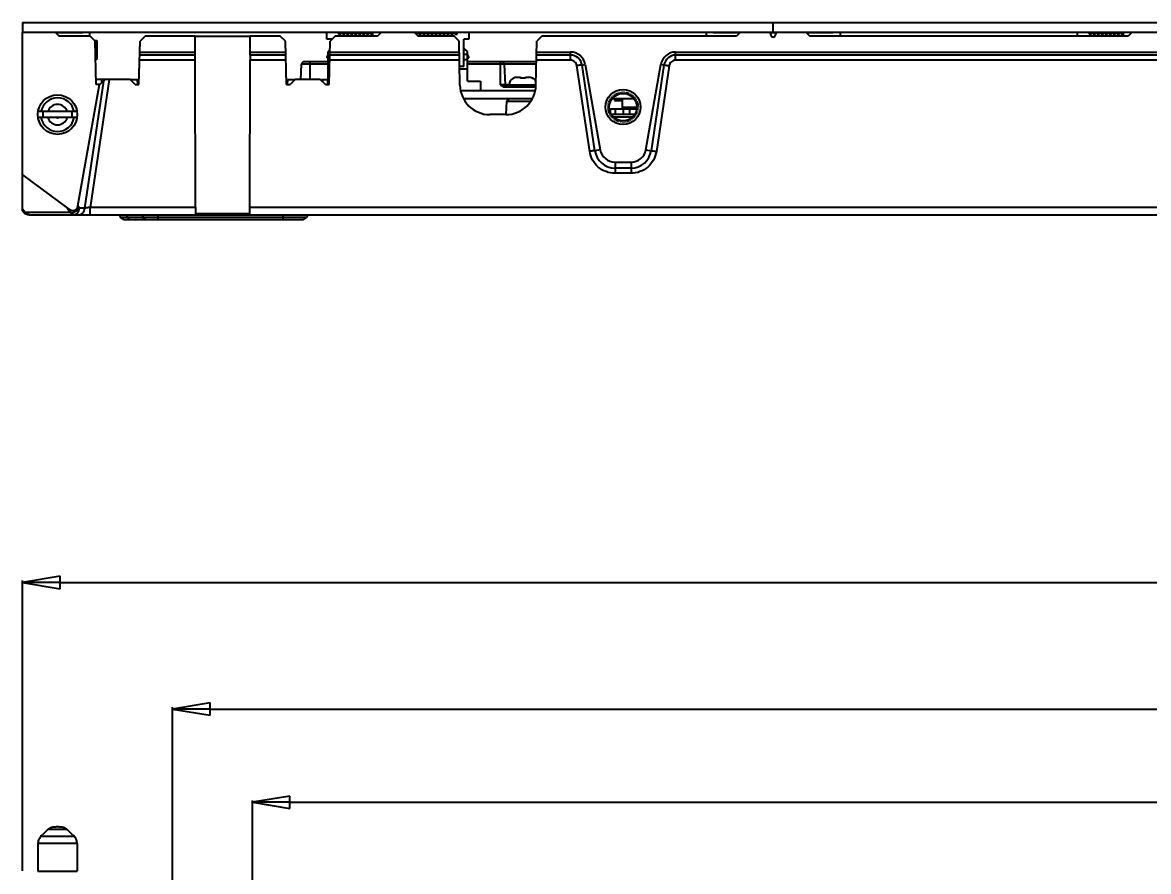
# Model space of a CAD drawing. Header units: millimetres. Extents: x 562 to 17351, y 2396 to 6995.
# Drawn here: x 1556 to 1781, y 3830.4 to 4000 of the extents above; entities that cross this region are included whole.
import ezdxf

# ---------------------------------------------------------------- set-up
doc = ezdxf.new("R2010")
doc.units = ezdxf.units.MM
doc.linetypes.add('HIDDEN', pattern=[0.2, 0.1, -0.1])
for name, color, linetype in [('02___PRT_ALL_AXES', 7, 'Continuous'), ('BOARD_OUTLINE_00', 7, 'Continuous'), ('DEFAULT_2', 8, 'HIDDEN'), ('DIM', 4, 'Continuous')]:
    doc.layers.add(name, color=color, linetype=linetype)
doc.styles.get("Standard").update_dxf_attribs({"font": 'arial.ttf'})
doc.dimstyles.new('03', dxfattribs={"dimscale": 3, "dimtxt": 2.5, "dimasz": 2.5, "dimexe": 0.125, "dimexo": 0.0625, "dimgap": 0.09, "dimtad": 0, "dimdec": 3, "dimzin": 4, "dimdsep": 46, "dimtxsty": 'Standard', "dimblk": 'CLOSED', "dimcen": 0.09, "dimclrd": 2, "dimclre": 2, "dimclrt": 4, "dimazin": 1, "dimtp": 0.01, "dimtm": 0.01, "dimtfac": 1, "dimtdec": 3, "dimtofl": 0, "dimtmove": 0, "dimatfit": 3, "dimldrblk": 'CLOSED', "dimfxl": 1, "dimtolj": 1, "dimtzin": 4, "dimarcsym": 0})

# ---------------------------------------------------------------- blocks, each defined once
blk = doc.blocks.new('_CLOSED')
at = {"color": 0, "linetype": 'ByBlock'}
for p, q in [((0, 0), (-1, 0.167)), ((-1, 0.167), (-1, -0.167)), ((-1, -0.167), (0, 0)), ((-1, 0), (0, 0))]:
    blk.add_line(p, q, dxfattribs=at)
blk = doc.blocks.new('*D99')
at = {"layer": 'Defpoints', "color": 0, "transparency": 16777216}
for p in [(1556.03, 3888.16), (1556.03, 3830.36), (2156.03, 3830.36)]:
    blk.add_point(p, dxfattribs=at)
at = {"layer": 'DIM', "color": 2, "lineweight": -2, "transparency": 16777216}
for p, q in [((1556.03, 3830.55), (1556.03, 3888.54)), ((1563.53, 3888.16), (1837.27, 3888.16)), ((2148.53, 3888.16), (1874.79, 3888.16)), ((2156.03, 3830.55), (2156.03, 3888.54))]:
    blk.add_line(p, q, dxfattribs=at)
at = {"layer": 'DIM', "color": 2, "lineweight": -2, "transparency": 16777216, "xscale": 7.5, "yscale": 7.5, "zscale": 7.5, "rotation": 180}
blk.add_blockref('_CLOSED', (1556.03, 3888.16), dxfattribs=at)
at = {"layer": 'DIM', "color": 2, "lineweight": -2, "transparency": 16777216, "xscale": 7.5, "yscale": 7.5, "zscale": 7.5}
blk.add_blockref('_CLOSED', (2156.03, 3888.16), dxfattribs=at)
at = {"layer": 'DIM', "color": 4, "transparency": 16777216, "insert": (1856.03, 3888.16), "char_height": 7.5, "attachment_point": 5}
blk.add_mtext('\\A1;600.000', dxfattribs=at)
blk = doc.blocks.new('*D101')
at = {"layer": 'Defpoints', "color": 0, "transparency": 16777216}
for p in [(1586.03, 3862.87), (1586.03, 3810.36), (2126.03, 3810.36)]:
    blk.add_point(p, dxfattribs=at)
at = {"layer": 'DIM', "color": 2, "lineweight": -2, "transparency": 16777216}
for p, q in [((1586.03, 3810.55), (1586.03, 3863.24)), ((1593.53, 3862.87), (1837.29, 3862.87)), ((2118.53, 3862.87), (1874.77, 3862.87)), ((2126.03, 3810.55), (2126.03, 3863.24))]:
    blk.add_line(p, q, dxfattribs=at)
at = {"layer": 'DIM', "color": 2, "lineweight": -2, "transparency": 16777216, "xscale": 7.5, "yscale": 7.5, "zscale": 7.5, "rotation": 180}
blk.add_blockref('_CLOSED', (1586.03, 3862.87), dxfattribs=at)
at = {"layer": 'DIM', "color": 2, "lineweight": -2, "transparency": 16777216, "xscale": 7.5, "yscale": 7.5, "zscale": 7.5}
blk.add_blockref('_CLOSED', (2126.03, 3862.87), dxfattribs=at)
at = {"layer": 'DIM', "color": 4, "transparency": 16777216, "insert": (1856.03, 3862.87), "char_height": 7.5, "attachment_point": 5}
blk.add_mtext('\\A1;540.000', dxfattribs=at)
blk = doc.blocks.new('*D102')
at = {"layer": 'Defpoints', "color": 0, "transparency": 16777216}
for p in [(2110.09, 3844.23), (1601.97, 3810.36), (2110.09, 3810.36)]:
    blk.add_point(p, dxfattribs=at)
at = {"layer": 'DIM', "color": 2, "lineweight": -2, "transparency": 16777216}
for p, q in [((1601.97, 3810.55), (1601.97, 3844.6)), ((1609.47, 3844.23), (1837.29, 3844.23)), ((2102.59, 3844.23), (1874.77, 3844.23)), ((2110.09, 3810.55), (2110.09, 3844.6))]:
    blk.add_line(p, q, dxfattribs=at)
at = {"layer": 'DIM', "color": 2, "lineweight": -2, "transparency": 16777216, "xscale": 7.5, "yscale": 7.5, "zscale": 7.5, "rotation": 180}
blk.add_blockref('_CLOSED', (1601.97, 3844.23), dxfattribs=at)
at = {"layer": 'DIM', "color": 2, "lineweight": -2, "transparency": 16777216, "xscale": 7.5, "yscale": 7.5, "zscale": 7.5}
blk.add_blockref('_CLOSED', (2110.09, 3844.23), dxfattribs=at)
at = {"layer": 'DIM', "color": 4, "transparency": 16777216, "insert": (1856.03, 3844.23), "char_height": 7.5, "attachment_point": 5}
blk.add_mtext('\\A1;508.120', dxfattribs=at)

msp = doc.modelspace()

# ---------------------------------------------------------------- linework, layer by layer
at = {"color": 7, "linetype": 'Continuous'}
for p, q in [((1556.0301, 4000.0271), (2156.0301, 4000.0271)), ((1556.0301, 3962.3955), (1556.0301, 3998.1271)), ((1556.0301, 3998.1271), (1562.5301, 3998.1271)), ((1562.5301, 3998.1271), (1563.3301, 3997.3271)), ((1569.5261, 3997.3271), (1563.3301, 3997.3271)), ((1627.6801, 3998.0271), (1568.0353, 3998.0271)), ((1570.5523, 3996.3274), (1569.5261, 3997.3271)), ((1570.45, 3996.4271), (1570.9051, 3996.4271)), ((1570.7801, 3987.6271), (1570.5523, 3996.3274)), ((1570.9051, 3996.4271), (1570.9051, 3992.6271)), ((1579.2801, 3987.6271), (1579.508, 3996.3274)), ((1580.5341, 3997.3271), (1579.508, 3996.3274)), ((1590.5301, 3997.3271), (1580.5341, 3997.3271)), ((1590.5301, 3994.1271), (1590.5301, 3997.3271)), ((1590.5829, 3997.3271), (1601.4774, 3997.3271)), ((1601.5301, 3994.1271), (1601.5301, 3997.3271)), ((1607.5261, 3997.3271), (1601.5301, 3997.3271)), ((1608.5523, 3996.3274), (1607.5261, 3997.3271)), ((1608.7801, 3987.6271), (1608.5523, 3996.3274)), ((1616.8601, 3996.7071), (1616.8601, 3998.0271)), ((1617.8301, 3996.7071), (1616.8601, 3996.7071)), ((1617.2801, 3987.6271), (1617.508, 3996.3274)), ((1618.5341, 3997.3271), (1617.508, 3996.3274)), ((1626.9801, 3997.3271), (1618.5341, 3997.3271)), ((1619.2001, 3997.9271), (1619.1001, 3998.0271)), ((1619.2001, 3997.9271), (1619.2001, 3997.7271)), ((1619.2001, 3997.7271), (1619.6601, 3997.7271)), ((1619.3101, 3998.0271), (1619.3101, 3997.7271)), ((1619.3101, 3997.7771), (1619.5501, 3997.7771)), ((1619.5501, 3997.7271), (1619.5501, 3998.0271)), ((1619.7601, 3998.0271), (1619.6601, 3997.9271)), ((1619.6601, 3997.7271), (1619.6601, 3997.9271)), ((1620.0001, 3997.9271), (1619.9001, 3998.0271)), ((1620.0001, 3997.9271), (1620.0001, 3997.7271)), ((1620.0001, 3997.7271), (1620.4601, 3997.7271)), ((1620.1101, 3998.0271), (1620.1101, 3997.7271)), ((1620.1101, 3997.7771), (1620.3501, 3997.7771)), ((1620.3501, 3997.7271), (1620.3501, 3998.0271)), ((1620.5601, 3998.0271), (1620.4601, 3997.9271)), ((1620.4601, 3997.7271), (1620.4601, 3997.9271)), ((1620.8001, 3997.9271), (1620.7001, 3998.0271)), ((1620.8001, 3997.9271), (1620.8001, 3997.7271)), ((1620.8001, 3997.7271), (1621.2601, 3997.7271)), ((1620.9101, 3998.0271), (1620.9101, 3997.7271)), ((1620.9101, 3997.7771), (1621.1501, 3997.7771)), ((1621.1501, 3997.7271), (1621.1501, 3998.0271)), ((1621.3601, 3998.0271), (1621.2601, 3997.9271)), ((1621.2601, 3997.7271), (1621.2601, 3997.9271)), ((1621.6001, 3997.9271), (1621.5001, 3998.0271)), ((1621.6001, 3997.9271), (1621.6001, 3997.7271)), ((1621.6001, 3997.7271), (1622.0601, 3997.7271)), ((1621.7101, 3998.0271), (1621.7101, 3997.7271)), ((1621.7101, 3997.7771), (1621.9501, 3997.7771)), ((1621.9501, 3997.7271), (1621.9501, 3998.0271)), ((1622.1601, 3998.0271), (1622.0601, 3997.9271)), ((1622.0601, 3997.7271), (1622.0601, 3997.9271)), ((1622.4001, 3997.9271), (1622.3001, 3998.0271)), ((1622.4001, 3997.9271), (1622.4001, 3997.7271)), ((1622.4001, 3997.7271), (1622.8601, 3997.7271)), ((1622.5101, 3998.0271), (1622.5101, 3997.7271)), ((1622.5101, 3997.7771), (1622.7501, 3997.7771)), ((1622.7501, 3997.7271), (1622.7501, 3998.0271)), ((1622.9601, 3998.0271), (1622.8601, 3997.9271)), ((1622.8601, 3997.7271), (1622.8601, 3997.9271)), ((1623.2001, 3997.9271), (1623.1001, 3998.0271)), ((1623.2001, 3997.9271), (1623.2001, 3997.7271)), ((1623.2001, 3997.7271), (1623.6601, 3997.7271)), ((1623.3101, 3998.0271), (1623.3101, 3997.7271)), ((1623.3101, 3997.7771), (1623.5501, 3997.7771)), ((1623.5501, 3997.7271), (1623.5501, 3998.0271)), ((1623.7601, 3998.0271), (1623.6601, 3997.9271)), ((1623.6601, 3997.7271), (1623.6601, 3997.9271)), ((1624.0001, 3997.9271), (1623.9001, 3998.0271)), ((1624.0001, 3997.9271), (1624.0001, 3997.7271)), ((1624.0001, 3997.7271), (1624.4601, 3997.7271)), ((1624.1101, 3998.0271), (1624.1101, 3997.7271)), ((1624.1101, 3997.7771), (1624.3501, 3997.7771)), ((1624.3501, 3997.7271), (1624.3501, 3998.0271)), ((1624.5601, 3998.0271), (1624.4601, 3997.9271)), ((1624.4601, 3997.7271), (1624.4601, 3997.9271)), ((1624.8001, 3997.9271), (1624.7001, 3998.0271)), ((1624.8001, 3997.9271), (1624.8001, 3997.7271)), ((1624.8001, 3997.7271), (1625.2601, 3997.7271)), ((1624.9101, 3998.0271), (1624.9101, 3997.7271)), ((1624.9101, 3997.7771), (1625.1501, 3997.7771)), ((1625.0301, 3998.0271), (1625.0301, 3998.1271)), ((1625.0301, 3998.1271), (1637.0301, 3998.1271)), ((1625.1501, 3997.7271), (1625.1501, 3998.0271)), ((1625.3601, 3998.0271), (1625.2601, 3997.9271)), ((1625.2601, 3997.7271), (1625.2601, 3997.9271)), ((1625.6001, 3997.9271), (1625.5001, 3998.0271)), ((1625.6001, 3997.9271), (1625.6001, 3997.7271)), ((1625.6001, 3997.7271), (1626.0301, 3997.7271)), ((1625.7101, 3998.0271), (1625.7101, 3997.7271)), ((1625.7101, 3997.7771), (1625.9501, 3997.7771)), ((1625.9501, 3997.7271), (1625.9501, 3998.0271)), ((1627.7801, 3998.1271), (1626.9801, 3997.3271)), ((1627.0301, 3998.0271), (1627.0301, 3998.1271)), ((1634.2801, 3998.1271), (1635.0801, 3997.3271)), ((1694.025, 3998.0271), (1634.3801, 3998.0271)), ((1634.7501, 3997.7771), (1634.7501, 3998.0271)), ((1634.9601, 3998.0271), (1634.8601, 3997.9271)), ((1634.8601, 3997.7271), (1634.8601, 3997.9271)), ((1635.0301, 3998.0271), (1635.0301, 3998.1271)), ((1642.2561, 3997.3271), (1635.0801, 3997.3271)), ((1635.2001, 3997.9271), (1635.1001, 3998.0271)), ((1635.2001, 3997.9271), (1635.2001, 3997.7271)), ((1635.2001, 3997.7271), (1635.6601, 3997.7271)), ((1635.3101, 3998.0271), (1635.3101, 3997.7271)), ((1635.3101, 3997.7771), (1635.5501, 3997.7771)), ((1635.5501, 3997.7271), (1635.5501, 3998.0271)), ((1635.7601, 3998.0271), (1635.6601, 3997.9271)), ((1635.6601, 3997.7271), (1635.6601, 3997.9271)), ((1636.0001, 3997.9271), (1635.9001, 3998.0271)), ((1636.0001, 3997.9271), (1636.0001, 3997.7271)), ((1636.0001, 3997.7271), (1636.4601, 3997.7271)), ((1636.1101, 3998.0271), (1636.1101, 3997.7271)), ((1636.1101, 3997.7771), (1636.3501, 3997.7771)), ((1636.3501, 3997.7271), (1636.3501, 3998.0271)), ((1636.5601, 3998.0271), (1636.4601, 3997.9271)), ((1636.4601, 3997.7271), (1636.4601, 3997.9271)), ((1636.8001, 3997.9271), (1636.7001, 3998.0271)), ((1636.8001, 3997.9271), (1636.8001, 3997.7271)), ((1636.8001, 3997.7271), (1637.2601, 3997.7271)), ((1636.9101, 3998.0271), (1636.9101, 3997.7271)), ((1636.9101, 3997.7771), (1637.1501, 3997.7771)), ((1637.0301, 3998.0271), (1637.0301, 3998.1271)), ((1637.1501, 3997.7271), (1637.1501, 3998.0271)), ((1637.3601, 3998.0271), (1637.2601, 3997.9271)), ((1637.2601, 3997.7271), (1637.2601, 3997.9271)), ((1637.6001, 3997.9271), (1637.5001, 3998.0271)), ((1637.6001, 3997.9271), (1637.6001, 3997.7271)), ((1637.6001, 3997.7271), (1638.0601, 3997.7271)), ((1637.7101, 3998.0271), (1637.7101, 3997.7271)), ((1637.7101, 3997.7771), (1637.9501, 3997.7771)), ((1637.9501, 3997.7271), (1637.9501, 3998.0271)), ((1638.1601, 3998.0271), (1638.0601, 3997.9271)), ((1638.0601, 3997.7271), (1638.0601, 3997.9271)), ((1638.4001, 3997.9271), (1638.3001, 3998.0271)), ((1638.4001, 3997.9271), (1638.4001, 3997.7271)), ((1638.4001, 3997.7271), (1638.8601, 3997.7271)), ((1638.5101, 3998.0271), (1638.5101, 3997.7271)), ((1638.5101, 3997.7771), (1638.7501, 3997.7771)), ((1638.7501, 3997.7271), (1638.7501, 3998.0271)), ((1638.9601, 3998.0271), (1638.8601, 3997.9271)), ((1638.8601, 3997.7271), (1638.8601, 3997.9271)), ((1639.2001, 3997.9271), (1639.1001, 3998.0271)), ((1639.2001, 3997.9271), (1639.2001, 3997.7271)), ((1639.2001, 3997.7271), (1639.6601, 3997.7271)), ((1639.3101, 3998.0271), (1639.3101, 3997.7271)), ((1639.3101, 3997.7771), (1639.5501, 3997.7771)), ((1639.5501, 3997.7271), (1639.5501, 3998.0271)), ((1639.7601, 3998.0271), (1639.6601, 3997.9271)), ((1639.6601, 3997.7271), (1639.6601, 3997.9271)), ((1640.0001, 3997.9271), (1639.9001, 3998.0271)), ((1640.0001, 3997.9271), (1640.0001, 3997.7271)), ((1640.0001, 3997.7271), (1640.4601, 3997.7271)), ((1640.1101, 3998.0271), (1640.1101, 3997.7271)), ((1640.1101, 3997.7771), (1640.3501, 3997.7771)), ((1640.3501, 3997.7271), (1640.3501, 3998.0271)), ((1640.5601, 3998.0271), (1640.4601, 3997.9271)), ((1640.4601, 3997.7271), (1640.4601, 3997.9271)), ((1640.8001, 3997.9271), (1640.7001, 3998.0271)), ((1640.8001, 3997.9271), (1640.8001, 3997.7271)), ((1640.8001, 3997.7271), (1641.2601, 3997.7271)), ((1640.9101, 3998.0271), (1640.9101, 3997.7271)), ((1640.9101, 3997.7771), (1641.1501, 3997.7771)), ((1641.1501, 3997.7271), (1641.1501, 3998.0271)), ((1641.3601, 3998.0271), (1641.2601, 3997.9271)), ((1641.2601, 3997.7271), (1641.2601, 3997.9271)), ((1641.6001, 3997.9271), (1641.5001, 3998.0271)), ((1641.6001, 3997.9271), (1641.6001, 3997.7271)), ((1641.6001, 3997.7271), (1642.0601, 3997.7271)), ((1641.7101, 3998.0271), (1641.7101, 3997.7271)), ((1641.7101, 3997.7771), (1641.9501, 3997.7771)), ((1641.9501, 3997.7271), (1641.9501, 3998.0271)), ((1642.1601, 3998.0271), (1642.0601, 3997.9271)), ((1642.0601, 3997.7271), (1642.0601, 3997.9271)), ((1643.2735, 3996.3272), (1642.2561, 3997.3271)), ((1642.4001, 3997.9271), (1642.3001, 3998.0271)), ((1642.4001, 3997.9271), (1642.4001, 3997.7271)), ((1642.4001, 3997.7271), (1642.8601, 3997.7271)), ((1642.5101, 3998.0271), (1642.5101, 3997.7271)), ((1642.5101, 3997.7771), (1642.7501, 3997.7771)), ((1642.7501, 3997.7271), (1642.7501, 3998.0271)), ((1642.9601, 3998.0271), (1642.8601, 3997.9271)), ((1642.8601, 3997.7271), (1642.8601, 3997.9271)), ((1643.4272, 3987.5223), (1643.2735, 3996.3272)), ((1644.2301, 3991.2271), (1644.2301, 3996.7071)), ((1645.2001, 3996.7071), (1644.2301, 3996.7071)), ((1645.2001, 3998.0271), (1645.2001, 3996.7071)), ((1658.633, 3987.5223), (1658.7867, 3996.3272)), ((1659.8042, 3997.3271), (1658.7867, 3996.3272)), ((1698.7301, 3997.3271), (1659.8042, 3997.3271)), ((1699.5301, 3998.1271), (1698.7301, 3997.3271)), ((1712.5301, 3998.1271), (1713.3301, 3997.3271)), ((1776.9801, 3997.3271), (1713.3301, 3997.3271)), ((1777.6801, 3998.0271), (1718.0353, 3998.0271)), ((1766.8601, 3997.3271), (1766.8601, 3998.0271)), ((1769.2001, 3997.9271), (1769.1001, 3998.0271)), ((1769.2001, 3997.9271), (1769.2001, 3997.7271)), ((1769.2001, 3997.7271), (1769.6601, 3997.7271)), ((1769.3101, 3998.0271), (1769.3101, 3997.7271)), ((1769.3101, 3997.7771), (1769.5501, 3997.7771)), ((1769.5501, 3997.7271), (1769.5501, 3998.0271)), ((1769.7601, 3998.0271), (1769.6601, 3997.9271)), ((1769.6601, 3997.7271), (1769.6601, 3997.9271)), ((1770.0001, 3997.9271), (1769.9001, 3998.0271)), ((1770.0001, 3997.9271), (1770.0001, 3997.7271)), ((1770.0001, 3997.7271), (1770.4601, 3997.7271)), ((1770.1101, 3998.0271), (1770.1101, 3997.7271)), ((1770.1101, 3997.7771), (1770.3501, 3997.7771)), ((1770.3501, 3997.7271), (1770.3501, 3998.0271)), ((1770.5601, 3998.0271), (1770.4601, 3997.9271)), ((1770.4601, 3997.7271), (1770.4601, 3997.9271)), ((1770.8001, 3997.9271), (1770.7001, 3998.0271)), ((1770.8001, 3997.9271), (1770.8001, 3997.7271)), ((1770.8001, 3997.7271), (1771.2601, 3997.7271)), ((1770.9101, 3998.0271), (1770.9101, 3997.7271)), ((1770.9101, 3997.7771), (1771.1501, 3997.7771)), ((1771.1501, 3997.7271), (1771.1501, 3998.0271)), ((1771.3601, 3998.0271), (1771.2601, 3997.9271)), ((1771.2601, 3997.7271), (1771.2601, 3997.9271)), ((1771.6001, 3997.9271), (1771.5001, 3998.0271)), ((1771.6001, 3997.9271), (1771.6001, 3997.7271)), ((1771.6001, 3997.7271), (1772.0601, 3997.7271)), ((1771.7101, 3998.0271), (1771.7101, 3997.7271)), ((1771.7101, 3997.7771), (1771.9501, 3997.7771)), ((1771.9501, 3997.7271), (1771.9501, 3998.0271)), ((1772.1601, 3998.0271), (1772.0601, 3997.9271)), ((1772.0601, 3997.7271), (1772.0601, 3997.9271)), ((1772.4001, 3997.9271), (1772.3001, 3998.0271)), ((1772.4001, 3997.9271), (1772.4001, 3997.7271)), ((1772.4001, 3997.7271), (1772.8601, 3997.7271)), ((1772.5101, 3998.0271), (1772.5101, 3997.7271)), ((1772.5101, 3997.7771), (1772.7501, 3997.7771)), ((1772.7501, 3997.7271), (1772.7501, 3998.0271)), ((1772.9601, 3998.0271), (1772.8601, 3997.9271)), ((1772.8601, 3997.7271), (1772.8601, 3997.9271)), ((1773.2001, 3997.9271), (1773.1001, 3998.0271)), ((1773.2001, 3997.9271), (1773.2001, 3997.7271)), ((1773.2001, 3997.7271), (1773.6601, 3997.7271)), ((1773.3101, 3998.0271), (1773.3101, 3997.7271)), ((1773.3101, 3997.7771), (1773.5501, 3997.7771)), ((1773.5501, 3997.7271), (1773.5501, 3998.0271)), ((1773.7601, 3998.0271), (1773.6601, 3997.9271)), ((1773.6601, 3997.7271), (1773.6601, 3997.9271)), ((1774.0001, 3997.9271), (1773.9001, 3998.0271)), ((1774.0001, 3997.9271), (1774.0001, 3997.7271)), ((1774.0001, 3997.7271), (1774.4601, 3997.7271)), ((1774.1101, 3998.0271), (1774.1101, 3997.7271)), ((1774.1101, 3997.7771), (1774.3501, 3997.7771)), ((1774.3501, 3997.7271), (1774.3501, 3998.0271)), ((1774.5601, 3998.0271), (1774.4601, 3997.9271)), ((1774.4601, 3997.7271), (1774.4601, 3997.9271)), ((1774.8001, 3997.9271), (1774.7001, 3998.0271)), ((1774.8001, 3997.9271), (1774.8001, 3997.7271)), ((1774.8001, 3997.7271), (1775.2601, 3997.7271)), ((1774.9101, 3998.0271), (1774.9101, 3997.7271)), ((1774.9101, 3997.7771), (1775.1501, 3997.7771)), ((1775.0301, 3998.0271), (1775.0301, 3998.1271)), ((1775.0301, 3998.1271), (1787.0301, 3998.1271)), ((1775.1501, 3997.7271), (1775.1501, 3998.0271)), ((1775.3601, 3998.0271), (1775.2601, 3997.9271)), ((1775.2601, 3997.7271), (1775.2601, 3997.9271)), ((1775.6001, 3997.9271), (1775.5001, 3998.0271)), ((1775.6001, 3997.9271), (1775.6001, 3997.7271)), ((1775.6001, 3997.7271), (1776.0301, 3997.7271)), ((1775.7101, 3998.0271), (1775.7101, 3997.7271)), ((1775.7101, 3997.7771), (1775.9501, 3997.7771)), ((1775.9501, 3997.7271), (1775.9501, 3998.0271)), ((1777.7801, 3998.1271), (1776.9801, 3997.3271)), ((1777.0301, 3998.0271), (1777.0301, 3998.1271)), ((1579.4503, 3994.1271), (1590.5301, 3994.1271)), ((1590.5459, 3993.5233), (1590.5301, 3994.1271)), ((1601.5143, 3993.5233), (1601.5301, 3994.1271)), ((1601.5301, 3994.1271), (1608.6099, 3994.1271)), ((1617.4616, 3994.5586), (1617.1301, 3994.2271)), ((1617.1301, 3988.3271), (1617.1301, 3994.2271)), ((1617.4503, 3994.1271), (1643.3119, 3994.1271)), ((1644.4301, 3994.7271), (1644.2301, 3994.7271)), ((1644.9301, 3994.2271), (1644.4301, 3994.7271)), ((1644.9301, 3988.3271), (1644.9301, 3994.2271)), ((1658.7483, 3994.1271), (1665.5128, 3994.1271)), ((1665.5128, 3992.5019), (1665.5128, 3994.1271)), ((1686.5474, 3992.5019), (1686.5474, 3994.1271)), ((1686.5474, 3994.1271), (1832.6099, 3994.1271)), ((1570.9051, 3992.6271), (1570.6492, 3992.6271)), ((1590.5574, 3992.5019), (1579.4078, 3992.5019)), ((1590.5459, 3993.5233), (1579.4345, 3993.5233)), ((1590.5776, 3963.0878), (1590.5574, 3992.5019)), ((1601.4827, 3963.0878), (1601.5028, 3992.5019)), ((1608.6525, 3992.5019), (1601.5028, 3992.5019)), ((1608.6257, 3993.5233), (1601.5143, 3993.5233)), ((1611.6481, 3988.6271), (1611.8093, 3991.7032)), ((1617.1301, 3991.7032), (1611.8093, 3991.7032)), ((1617.1301, 3992.1771), (1612.3086, 3992.1771)), ((1613.5301, 3988.6271), (1613.5301, 3992.1771)), ((1617.1301, 3993.7371), (1616.8301, 3993.1871)), ((1616.8301, 3993.1871), (1616.8301, 3992.9871)), ((1617.1301, 3992.9871), (1616.8301, 3992.9871)), ((1617.1301, 3993.7371), (1617.4401, 3993.7371)), ((1617.4098, 3992.5771), (1617.1301, 3992.5771)), ((1643.3403, 3992.5019), (1617.4078, 3992.5019)), ((1643.3225, 3993.5233), (1617.4345, 3993.5233)), ((1644.2301, 3993.7371), (1644.9301, 3993.7371)), ((1644.9301, 3992.5771), (1644.2301, 3992.5771)), ((1645.2301, 3993.1871), (1644.9301, 3993.7371)), ((1644.9301, 3992.9871), (1645.2301, 3992.9871)), ((1658.7143, 3992.1771), (1644.9301, 3992.1771)), ((1658.706, 3991.7032), (1644.9301, 3991.7032)), ((1645.2301, 3992.9871), (1645.2301, 3993.1871)), ((1651.5301, 3987.5666), (1651.5301, 3992.1771)), ((1652.251, 3991.7032), (1652.4678, 3987.5666)), ((1665.5128, 3992.5019), (1658.72, 3992.5019)), ((1665.5128, 3993.5233), (1658.7378, 3993.5233)), ((1667.8441, 3991.5381), (1668.4673, 3991.648)), ((1670.4076, 3974.4184), (1667.8441, 3991.5381)), ((1668.4673, 3991.648), (1671.4722, 3974.6061)), ((1680.5881, 3974.6061), (1683.593, 3991.648)), ((1684.2162, 3991.5381), (1681.6527, 3974.4184)), ((1684.2162, 3991.5381), (1683.593, 3991.648)), ((1832.6257, 3993.5233), (1686.5474, 3993.5233)), ((1832.6525, 3992.5019), (1686.5474, 3992.5019)), ((1617.3613, 3990.7271), (1617.1301, 3990.7271)), ((1644.2301, 3991.2271), (1643.3626, 3991.2271)), ((1644.9301, 3990.7271), (1643.3713, 3990.7271)), ((1669.363, 3974.2735), (1666.7996, 3991.3932)), ((1685.2607, 3991.3932), (1682.6972, 3974.2735)), ((1567.1103, 3963.3895), (1571.384, 3987.6271)), ((1572.2375, 3988.3417), (1568.4344, 3962.9429)), ((1573.3465, 3988.6271), (1569.5223, 3963.0878)), ((1572.5301, 3988.6271), (1570.754, 3988.6271)), ((1571.504, 3987.6271), (1570.7801, 3987.6271)), ((1571.504, 3987.6271), (1572.5305, 3988.6271)), ((1571.8929, 3988.0059), (1571.9076, 3988.6271)), ((1577.5298, 3988.6271), (1572.5305, 3988.6271)), ((1577.5301, 3988.6271), (1579.0285, 3988.6271)), ((1578.5563, 3987.6271), (1577.5301, 3988.6267)), ((1578.5563, 3987.6271), (1579.2801, 3987.6271)), ((1579.0301, 3988.1271), (1579.2801, 3988.1271)), ((1608.7801, 3987.6271), (1609.504, 3987.6271)), ((1609.0318, 3988.6271), (1610.5301, 3988.6271)), ((1610.5301, 3988.6267), (1609.504, 3987.6271)), ((1615.5298, 3988.6271), (1610.5305, 3988.6271)), ((1616.5563, 3987.6271), (1615.5301, 3988.6267)), ((1615.756, 3988.6271), (1617.0301, 3988.6271)), ((1616.0431, 3988.127), (1616.03, 3988.6271)), ((1616.5563, 3987.6271), (1617.2801, 3987.6271)), ((1617.0406, 3988.3271), (1617.1301, 3988.3271)), ((1644.9301, 3988.3271), (1647.5301, 3988.3271)), ((1647.5301, 3988.3271), (1647.5301, 3986.4271)), ((1653.2801, 3987.5666), (1651.5301, 3987.5666)), ((1651.8652, 3987.4718), (1651.5301, 3987.5666)), ((1652.3783, 3987.1875), (1652.3783, 3987.3771)), ((1652.3783, 3987.3771), (1658.633, 3987.3771)), ((1652.3783, 3987.1875), (1658.6086, 3987.1875)), ((1653.2801, 3987.5771), (1653.2801, 3987.4771)), ((1653.2801, 3987.5771), (1658.634, 3987.5771)), ((1653.3801, 3987.3771), (1653.2801, 3987.4771)), ((1658.6297, 3987.4771), (1653.2801, 3987.4771)), ((1654.0959, 3988.8963), (1654.0911, 3988.9095)), ((1654.1535, 3988.9157), (1654.0966, 3988.8957)), ((1654.8845, 3989.0771), (1655.5301, 3989.0771)), ((1655.5848, 3988.9269), (1655.5301, 3989.0771)), ((1656.5301, 3989.0771), (1656.4755, 3988.9269)), ((1656.5301, 3989.0771), (1657.1758, 3989.0771)), ((1657.9636, 3988.8957), (1657.9068, 3988.9157)), ((1657.9691, 3988.9095), (1657.9643, 3988.8963)), ((1658.4971, 3986.3771), (1643.5631, 3986.3771)), ((1657.9039, 3984.7771), (1644.1563, 3984.7771)), ((1645.7301, 3986.3771), (1645.7301, 3986.4271)), ((1653.2546, 3984.7771), (1652.7553, 3984.3032)), ((1678.2219, 3984.7771), (1673.8384, 3984.7771)), ((1674.325, 3984.7771), (1674.325, 3984.4771)), ((1675.825, 3984.7771), (1675.825, 3983.0771)), ((1652.7553, 3984.3032), (1652.6151, 3981.628)), ((1652.7553, 3984.3032), (1657.619, 3984.3032)), ((1673.431, 3982.7771), (1673.431, 3982.2435)), ((1673.431, 3982.7771), (1678.7539, 3982.7771)), ((1674.325, 3984.4771), (1675.825, 3984.4771)), ((1674.431, 3982.7771), (1674.431, 3981.6271)), ((1678.7764, 3983.0771), (1675.825, 3983.0771)), ((1675.931, 3982.7771), (1675.931, 3983.0771)), ((1676.031, 3982.7771), (1676.031, 3981.6271)), ((1676.431, 3982.7771), (1676.431, 3983.0771)), ((1677.331, 3982.7771), (1677.331, 3981.6271)), ((1678.431, 3983.0771), (1678.431, 3982.7771)), ((1566.9343, 3982.2271), (1559.126, 3982.2271)), ((1566.9343, 3981.0271), (1559.126, 3981.0271)), ((1652.634, 3981.6271), (1649.4263, 3981.6271)), ((1678.3307, 3981.6271), (1673.7296, 3981.6271)), ((1677.9205, 3981.1401), (1674.1397, 3981.1401)), ((1671.4722, 3974.6061), (1670.4076, 3974.4184)), ((1680.5881, 3974.6061), (1681.6527, 3974.4184)), ((1674.4266, 3972.1271), (1674.4266, 3969.9104)), ((1674.4266, 3972.1271), (1677.6336, 3972.1271)), ((1677.6336, 3972.1271), (1677.6336, 3969.9104)), ((1556.0301, 3969.5722), (1565.0099, 3962.9474)), ((1677.6336, 3970.9317), (1674.4266, 3970.9317)), ((1677.6336, 3969.9104), (1674.4266, 3969.9104)), ((1556.5804, 3962.0664), (1556.0301, 3962.7663)), ((1556.1838, 3962.1999), (1556.0301, 3962.3953)), ((1565.5643, 3962.0664), (1565.0099, 3962.9474)), ((1567.3914, 3962.9429), (1567.1103, 3963.3895)), ((1568.4344, 3962.9429), (1567.3914, 3962.9429)), ((1569.5223, 3961.6271), (1569.5223, 3963.0878)), ((1590.5776, 3963.0878), (1569.5223, 3963.0878)), ((1853.726, 3963.0878), (1601.4827, 3963.0878)), ((1565.5643, 3962.0664), (1556.5804, 3962.0664)), ((1557.3629, 3961.6271), (2154.6973, 3961.6271)), ((1565.5643, 3962.0664), (1565.7074, 3962.0599)), ((1575.3567, 3961.6271), (1575.6117, 3961.0802)), ((1576.323, 3960.6271), (1575.6117, 3961.0802)), ((1612.8064, 3961.0802), (1575.6117, 3961.0802)), ((1612.0942, 3960.6271), (1576.324, 3960.6271)), ((1576.8113, 3961.6271), (1576.9916, 3961.0802)), ((1577.4946, 3960.6271), (1576.9916, 3961.0802)), ((1579.9578, 3961.6271), (1580.1381, 3961.0802)), ((1580.641, 3960.6271), (1580.1381, 3961.0802)), ((1583.1159, 3960.6271), (1583.1159, 3961.6271)), ((1601.4612, 3961.789), (1590.5991, 3961.789)), ((1608.0951, 3960.6271), (1608.0951, 3961.6271)), ((1612.0951, 3960.6271), (1612.8064, 3961.0802)), ((1613.0614, 3961.6271), (1612.8064, 3961.0802)), ((1564.9755, 3838.773), (1561.0848, 3838.773)), ((1563.1925, 3839.3588), (1562.8678, 3839.3588)), ((1559.7199, 3837.4446), (1560.0314, 3837.7506)), ((1559.7199, 3837.4446), (1566.3404, 3837.4446)), ((1559.9298, 3837.6509), (1560.0313, 3837.7505)), ((1566.0288, 3837.7506), (1566.3404, 3837.4446)), ((1566.2342, 3837.549), (1566.3404, 3837.4446)), ((1559.0801, 3835.8588), (1559.0801, 3830.4588)), ((1559.0801, 3835.8588), (1559.126, 3835.8588)), ((1559.126, 3836.0304), (1559.126, 3835.8588)), ((1566.9343, 3836.0304), (1559.126, 3836.0304)), ((1566.9343, 3836.0304), (1566.9343, 3835.8588)), ((1566.9801, 3835.8588), (1566.9343, 3835.8588)), ((1566.9801, 3835.8588), (1566.9801, 3830.4588)), ((1559.0801, 3830.4588), (1566.9801, 3830.4588))]:
    msp.add_line(p, q, dxfattribs=at)
for centre, radius in [((1563.0301, 3981.6271), 3.95), ((1676.0301, 3983.1271), 3.5), ((1676.0301, 3983.1271), 2.75)]:
    msp.add_circle(centre, radius, dxfattribs=at)
for centre, radius, start, end in [((1665.5128, 3991.1271), 3, 10, 90), ((1686.5474, 3991.1271), 3, 90, 170), ((1612.3086, 3991.6771), 0.5, 90, 177), ((1651.7517, 3991.6771), 0.5, 3, 90), ((1649.4263, 3987.6271), 6, 181, 270), ((1652.6675, 3987.5771), 0.2, 183.000002, 260.333373), ((1652.634, 3987.6271), 6, 270, 359), ((1654.7801, 3987.5771), 1.5, 117.343993, 180), ((1653.4215, 3990.5992), 1.8358, 293.50083, 294.363096), ((1654.858, 3987.426), 1.6474, 113.310018, 114.347871), ((1654.8844, 3987.3012), 1.7759, 89.997921, 92.568529), ((1656.0301, 3984.5104), 4.3991, 85.564225, 94.435775), ((1657.1758, 3987.3012), 1.7759, 87.431471, 90.002081), ((1657.2023, 3987.426), 1.6474, 65.65213, 66.689986), ((1658.5804, 3990.4677), 1.6919, 245.600237, 246.535686), ((1657.2801, 3987.5771), 1.5, 24.490735, 62.656007), ((1563.0301, 3981.6271), 3.3642, 10.273537, 169.726463), ((1646.2301, 3986.6771), 0.3, 236.550626, 270), ((1563.0301, 3981.6271), 2.0358, 17.141132, 162.858868), ((1563.0301, 3981.6271), 3.3642, 190.273537, 349.726463), ((1563.0301, 3981.6271), 2.95, 168.264743, 191.735257), ((1563.0301, 3981.6271), 2.0358, 197.141132, 342.858868), ((1563.0301, 3981.6271), 0.6216, 74.860561, 105.139439), ((1563.0301, 3981.6271), 0.6216, 254.860561, 285.139439), ((1563.0301, 3981.6271), 2.95, 348.264743, 11.735257), ((1674.4272, 3974.9921), 4.0603, 188.122117, 269.991644), ((1674.4266, 3975.1271), 3, 190, 270), ((1677.6336, 3975.1271), 3, 270, 350), ((1677.6331, 3974.992), 4.0603, 270.007883, 351.878135), ((1557.3629, 3963.1271), 1.5, 218.114603, 270), ((1655.0605, 3740.9628), 135.6408, 133.993273, 134.474662), ((1611.5439, 3785.9813), 73.028, 133.705873, 133.963446), ((1562.4564, 3837.3376), 1.9853, 131.384715, 133.69744), ((1562.8576, 3825.2499), 14.1089, 89.958693, 90.411342), ((1562.8576, 3825.2514), 14.1074, 89.958657, 90.411355), ((1563.2026, 3825.2499), 14.1089, 89.588658, 90.041307), ((1563.2027, 3825.2514), 14.1074, 89.588645, 90.041343), ((1563.6039, 3837.3376), 1.9854, 46.302551, 48.615223), ((1514.5165, 3785.9815), 73.0277, 46.036553, 46.294127), ((1470.9994, 3740.9624), 135.6413, 45.525339, 46.006726), ((1560.0801, 3835.8588), 1, 161.474849, 180), ((1561.1029, 3836.0303), 1.9769, 175.756947, 179.996977), ((1565.9801, 3835.8588), 1, 0, 18.525151), ((1564.9574, 3836.0303), 1.9769, 0.003023, 4.243053)]:
    msp.add_arc(centre, radius, start, end, dxfattribs=at)
for centre, major_axis, ratio, start_param, end_param in [((1590.5182, 3992.4627), (0, 1.5), 0.02618592, -1.54461639, -0.78539816), ((1601.5421, 3992.4627), (0, 1.5), 0.02618592, 0.78539816, 1.54461639), ((1565.2244, 3964.9104), (-1.4332, 2.2771), 0.55749982, 2.18339248, 3.6930647), ((1590.6169, 3963.1271), (0, 1.5), 0.02618592, -4.68620904, -3.61059516), ((1601.4434, 3963.1271), (0, 1.5), 0.02618592, -2.67259014, -1.59697627)]:
    msp.add_ellipse(centre, major_axis=major_axis, ratio=ratio, start_param=start_param, end_param=end_param, dxfattribs=at)
for points, knots in [([(1667.8441, 3991.5381), (1667.7574, 3992.0746), (1667.1809, 3993.12), (1666.0569, 3993.5233), (1665.5128, 3993.5233)], [0, 0, 0, 0, 0.49971084, 1, 1, 1, 1]), ([(1666.7996, 3991.3932), (1666.7549, 3991.6917), (1666.4395, 3992.2759), (1665.815, 3992.5019), (1665.5128, 3992.5019)], [0, 0, 0, 0, 0.49967026, 1, 1, 1, 1]), ([(1667.8441, 3991.5381), (1667.7693, 3991.5289), (1667.4207, 3991.484), (1667.0727, 3991.4341), (1666.7996, 3991.3932)], [0, 0, 0, 0, 0.21436033, 1, 1, 1, 1]), ([(1686.5474, 3993.5233), (1686.0039, 3993.5233), (1684.88, 3993.1206), (1684.303, 3992.0752), (1684.2162, 3991.5381)], [0, 0, 0, 0, 0.49972708, 1, 1, 1, 1]), ([(1684.2162, 3991.5381), (1684.2909, 3991.5289), (1684.6396, 3991.484), (1684.9876, 3991.4341), (1685.2607, 3991.3932)], [0, 0, 0, 0, 0.21436033, 1, 1, 1, 1]), ([(1686.5474, 3992.5019), (1686.2456, 3992.5019), (1685.6212, 3992.2762), (1685.3055, 3991.692), (1685.2607, 3991.3932)], [0, 0, 0, 0, 0.49975926, 1, 1, 1, 1]), ([(1651.8063, 3987.3771), (1651.9359, 3987.2982), (1652.1248, 3987.209), (1652.3275, 3987.1875), (1652.3783, 3987.1875)], [0, 0, 0, 0, 0.74918858, 1, 1, 1, 1]), ([(1652.3783, 3987.3771), (1652.2922, 3987.3771), (1652.1186, 3987.405), (1651.9503, 3987.4488), (1651.8652, 3987.4718)], [0, 0, 0, 0, 0.49424534, 1, 1, 1, 1]), ([(1654.8048, 3989.0753), (1654.7019, 3989.0707), (1654.497, 3989.0434), (1654.3002, 3988.9795), (1654.2061, 3988.9389)], [0, 0, 0, 0, 0.50129392, 1, 1, 1, 1]), ([(1655.6899, 3988.8963), (1655.6778, 3988.8953), (1655.6545, 3988.8953), (1655.6269, 3988.8997), (1655.6082, 3988.9063), (1655.595, 3988.9133), (1655.5869, 3988.921), (1655.5848, 3988.9269)], [0, 0, 0, 0, 0.31949489, 0.60594137, 0.72921684, 0.83614938, 1, 1, 1, 1]), ([(1656.4755, 3988.9269), (1656.4733, 3988.921), (1656.4652, 3988.9133), (1656.452, 3988.9063), (1656.4333, 3988.8997), (1656.4057, 3988.8953), (1656.3825, 3988.8953), (1656.3704, 3988.8963)], [0, 0, 0, 0, 0.16385085, 0.27078291, 0.39405824, 0.68050528, 1, 1, 1, 1]), ([(1657.8542, 3988.9389), (1657.7601, 3988.9795), (1657.5633, 3989.0434), (1657.3584, 3989.0707), (1657.2554, 3989.0753)], [0, 0, 0, 0, 0.4987068, 1, 1, 1, 1]), ([(1670.4076, 3974.4184), (1670.3328, 3974.4092), (1669.9841, 3974.3642), (1669.6362, 3974.3143), (1669.363, 3974.2735)], [0, 0, 0, 0, 0.21436033, 1, 1, 1, 1]), ([(1674.4266, 3969.9104), (1673.8229, 3969.9104), (1672.6045, 3970.1284), (1671.0134, 3971.0699), (1669.848, 3972.5045), (1669.4524, 3973.6768), (1669.363, 3974.2735)], [0, 0, 0, 0, 0.25000305, 0.50010846, 0.75013921, 1, 1, 1, 1]), ([(1682.6972, 3974.2735), (1682.6077, 3973.6759), (1682.2116, 3972.5028), (1681.0451, 3971.0685), (1679.4545, 3970.1281), (1678.2369, 3969.9104), (1677.6336, 3969.9104)], [0, 0, 0, 0, 0.25022441, 0.50024801, 0.7501694, 1, 1, 1, 1]), ([(1681.6527, 3974.4184), (1681.7275, 3974.4092), (1682.0761, 3974.3642), (1682.4241, 3974.3143), (1682.6972, 3974.2735)], [0, 0, 0, 0, 0.21436033, 1, 1, 1, 1]), ([(1565.7074, 3962.0599), (1565.7856, 3962.0608), (1566.1302, 3962.0952), (1566.4601, 3962.227), (1566.6919, 3962.3592)], [0, 0, 0, 0, 0.22657661, 1, 1, 1, 1]), ([(1566.3469, 3961.6271), (1566.5192, 3961.6271), (1566.8963, 3961.7732), (1567.1234, 3962.0903), (1567.2115, 3962.2718)], [0, 0, 0, 0, 0.46061856, 1, 1, 1, 1]), ([(1566.6919, 3962.3592), (1566.7602, 3962.3981), (1567.0179, 3962.5605), (1567.2495, 3962.7669), (1567.3914, 3962.9429)], [0, 0, 0, 0, 0.25802748, 1, 1, 1, 1]), ([(1567.2115, 3962.2718), (1567.2361, 3962.3225), (1567.3265, 3962.5367), (1567.3762, 3962.7675), (1567.3914, 3962.9429)], [0, 0, 0, 0, 0.24234008, 1, 1, 1, 1]), ([(1567.3898, 3961.6271), (1567.5181, 3961.6271), (1567.7919, 3961.7038), (1568.1207, 3962.0023), (1568.3477, 3962.4336), (1568.4192, 3962.7679), (1568.4344, 3962.9429)], [0, 0, 0, 0, 0.21083549, 0.44533852, 0.7112755, 1, 1, 1, 1]), ([(1569.5223, 3963.0878), (1569.4232, 3963.0737), (1569.0609, 3963.0225), (1568.6982, 3962.9741), (1568.4344, 3962.9429)], [0, 0, 0, 0, 0.27377752, 1, 1, 1, 1]), ([(1556.1837, 3962.1999), (1556.1973, 3962.1825), (1556.2656, 3962.114), (1556.363, 3962.0819), (1556.436, 3962.0716)], [0, 0, 0, 0, 0.23046857, 1, 1, 1, 1]), ([(1557.3629, 3961.6271), (1557.2167, 3961.6271), (1556.9055, 3961.7159), (1556.6763, 3961.9365), (1556.5804, 3962.0664)], [0, 0, 0, 0, 0.47520472, 1, 1, 1, 1]), ([(1566.3469, 3961.6271), (1566.2006, 3961.6271), (1565.8894, 3961.7159), (1565.6602, 3961.9365), (1565.5643, 3962.0664)], [0, 0, 0, 0, 0.47520472, 1, 1, 1, 1]), ([(1561.1438, 3838.8272), (1561.2523, 3838.9228), (1561.4911, 3839.0908), (1561.8936, 3839.2608), (1562.2503, 3839.3326), (1562.5391, 3839.3549), (1562.6839, 3839.3579), (1562.7563, 3839.3584)], [0, 0, 0, 0, 0.24991038, 0.49980043, 0.74975452, 0.87487138, 1, 1, 1, 1]), ([(1563.3039, 3839.3584), (1563.3763, 3839.3579), (1563.5212, 3839.3549), (1563.81, 3839.3326), (1564.1667, 3839.2608), (1564.5692, 3839.0908), (1564.8079, 3838.9228), (1564.9165, 3838.8272)], [0, 0, 0, 0, 0.1251288, 0.2502459, 0.50020143, 0.75009175, 1, 1, 1, 1]), ([(1559.7199, 3837.4446), (1559.6351, 3837.3612), (1559.4802, 3837.1789), (1559.3006, 3836.8686), (1559.1793, 3836.5312), (1559.1402, 3836.2951), (1559.1314, 3836.1765)], [0, 0, 0, 0, 0.24999987, 0.49998396, 0.749967, 1, 1, 1, 1]), ([(1566.9289, 3836.1765), (1566.9201, 3836.2951), (1566.881, 3836.5312), (1566.7597, 3836.8686), (1566.5801, 3837.1789), (1566.4252, 3837.3612), (1566.3404, 3837.4446)], [0, 0, 0, 0, 0.250033, 0.50001604, 0.75000013, 1, 1, 1, 1])]:
    msp.add_open_spline(points, degree=3, knots=knots, dxfattribs=at)
for points in [[(1651.5301, 3987.5666), (1651.6201, 3987.5005), (1651.7109, 3987.4351), (1651.8063, 3987.3771)], [(1654.0966, 3988.8957), (1654.0964, 3988.8958), (1654.096, 3988.896), (1654.0959, 3988.8963)], [(1657.9643, 3988.8963), (1657.9642, 3988.896), (1657.9639, 3988.8958), (1657.9636, 3988.8957)], [(1556.436, 3962.0716), (1556.4837, 3962.0649), (1556.5323, 3962.0637), (1556.5804, 3962.0664)]]:
    msp.add_open_spline(points, degree=3, dxfattribs=at)
at = {"layer": '02___PRT_ALL_AXES', "color": 7, "linetype": 'Continuous'}
for p, q in [((1556.0301, 4000.0271), (1556.0301, 3998.1271)), ((1706.0301, 3998.0271), (1706.0301, 4000.0271)), ((1556.0301, 3998.1271), (1568.0353, 3998.1271)), ((1562.6301, 3998.0271), (1568.0353, 3998.0271)), ((1566.5353, 3998.0271), (1566.5353, 3998.1271)), ((1568.0353, 3998.0271), (1568.0353, 3998.1271)), ((1569.4051, 3998.0271), (1569.4051, 3997.3271)), ((1626.0301, 3997.3271), (1626.0301, 3998.0271)), ((1692.6551, 3998.0271), (1692.6551, 3997.3271)), ((1694.025, 3998.0271), (1694.025, 3998.1271)), ((1694.025, 3998.1271), (1718.0353, 3998.1271)), ((1694.025, 3998.0271), (1699.4301, 3998.0271)), ((1695.525, 3998.0271), (1695.525, 3998.1271)), ((1705.3785, 3998.1271), (1705.5472, 3997.4976)), ((1705.3785, 3998.0271), (1706.6817, 3998.0271)), ((1706.5131, 3997.4976), (1706.6817, 3998.1271)), ((1712.6301, 3998.0271), (1718.0353, 3998.0271)), ((1716.5353, 3998.0271), (1716.5353, 3998.1271)), ((1718.0353, 3998.0271), (1718.0353, 3998.1271)), ((1719.4051, 3998.0271), (1719.4051, 3997.3271)), ((1776.0301, 3997.3271), (1776.0301, 3998.0271)), ((1579.0644, 3987.6448), (1579.0301, 3988.6271)), ((1608.995, 3987.6196), (1609.0301, 3988.6271)), ((1617.0644, 3987.6448), (1617.0301, 3988.6271))]:
    msp.add_line(p, q, dxfattribs=at)
msp.add_arc((1706.0301, 3997.6271), 0.5, 195, 345, dxfattribs=at)
at = {"layer": 'BOARD_OUTLINE_00', "color": 3, "linetype": 'Continuous', "const_width": 0.0559}
msp.add_lwpolyline([(1658.4971, 3986.3771), (1643.5631, 3986.3771)], dxfattribs=at)
at = {"layer": 'DEFAULT_2', "color": 8, "linetype": 'HIDDEN'}
msp.add_circle((1676.0301, 3983.1271), 3, dxfattribs=at)

# ---------------------------------------------------------------- dimensions: what is measured, and where the dimension line sits
at = {"layer": 'DIM'}
for base, p1, p2, picture, middle in [((1556.0301, 3888.1601), (2156.0301, 3830.3588), (1556.0301, 3830.3588), '*D99', (1856.0301, 3888.1601)), ((1586.0301, 3862.8691), (2126.0301, 3810.3588), (1586.0301, 3810.3588), '*D101', (1856.0301, 3862.8691)), ((2110.0901, 3844.2273), (1601.9701, 3810.3588), (2110.0901, 3810.3588), '*D102', (1856.0301, 3844.2273))]:
    dim = msp.add_linear_dim(base=base, p1=p1, p2=p2, dimstyle='03', override={"dimtxsty": 'Standard'}, dxfattribs=at)
    dim.commit()
    dim.dimension.update_dxf_attribs({"geometry": picture, "text_midpoint": middle})

doc.saveas('drawing.dxf')
